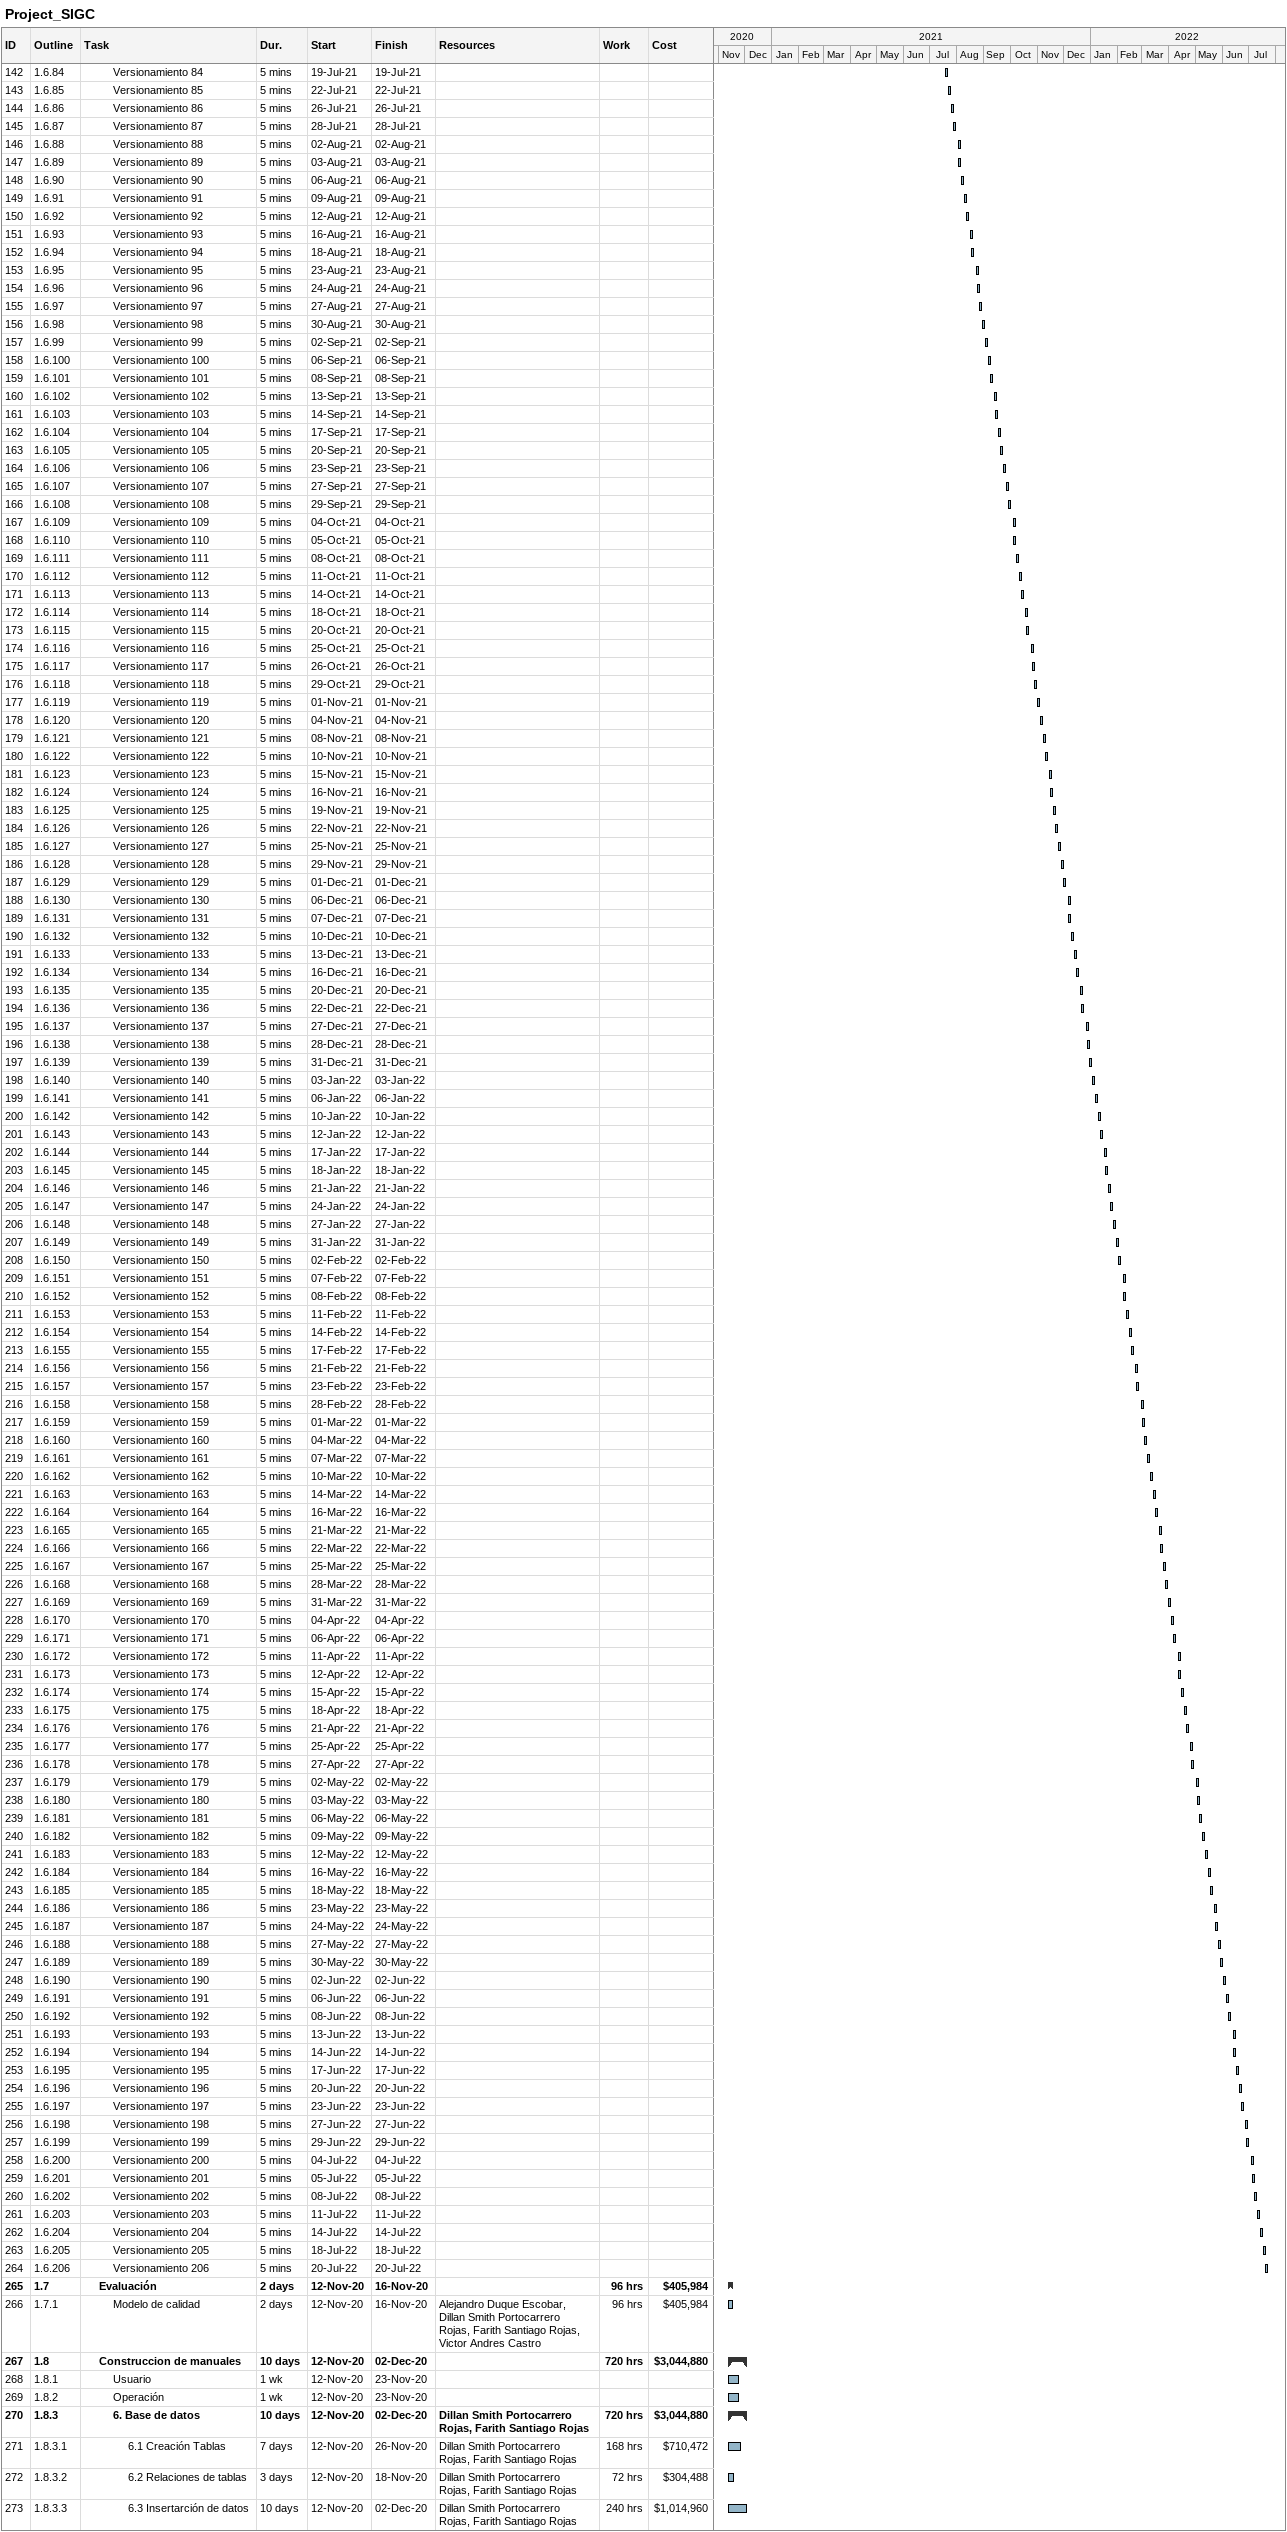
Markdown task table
Project_SIGC

| ID | WBS | Task | Duration | Start | Finish | Resources | Work (h) | Cost ($) |
|---|---|---|---|---|---|---|---|---|
| 142 | 1.6.84 | Versionamiento 84 | 5min | 2021-07-19 | 2021-07-19 |  |  |  |
| 143 | 1.6.85 | Versionamiento 85 | 5min | 2021-07-22 | 2021-07-22 |  |  |  |
| 144 | 1.6.86 | Versionamiento 86 | 5min | 2021-07-26 | 2021-07-26 |  |  |  |
| 145 | 1.6.87 | Versionamiento 87 | 5min | 2021-07-28 | 2021-07-28 |  |  |  |
| 146 | 1.6.88 | Versionamiento 88 | 5min | 2021-08-02 | 2021-08-02 |  |  |  |
| 147 | 1.6.89 | Versionamiento 89 | 5min | 2021-08-03 | 2021-08-03 |  |  |  |
| 148 | 1.6.90 | Versionamiento 90 | 5min | 2021-08-06 | 2021-08-06 |  |  |  |
| 149 | 1.6.91 | Versionamiento 91 | 5min | 2021-08-09 | 2021-08-09 |  |  |  |
| 150 | 1.6.92 | Versionamiento 92 | 5min | 2021-08-12 | 2021-08-12 |  |  |  |
| 151 | 1.6.93 | Versionamiento 93 | 5min | 2021-08-16 | 2021-08-16 |  |  |  |
| 152 | 1.6.94 | Versionamiento 94 | 5min | 2021-08-18 | 2021-08-18 |  |  |  |
| 153 | 1.6.95 | Versionamiento 95 | 5min | 2021-08-23 | 2021-08-23 |  |  |  |
| 154 | 1.6.96 | Versionamiento 96 | 5min | 2021-08-24 | 2021-08-24 |  |  |  |
| 155 | 1.6.97 | Versionamiento 97 | 5min | 2021-08-27 | 2021-08-27 |  |  |  |
| 156 | 1.6.98 | Versionamiento 98 | 5min | 2021-08-30 | 2021-08-30 |  |  |  |
| 157 | 1.6.99 | Versionamiento 99 | 5min | 2021-09-02 | 2021-09-02 |  |  |  |
| 158 | 1.6.100 | Versionamiento 100 | 5min | 2021-09-06 | 2021-09-06 |  |  |  |
| 159 | 1.6.101 | Versionamiento 101 | 5min | 2021-09-08 | 2021-09-08 |  |  |  |
| 160 | 1.6.102 | Versionamiento 102 | 5min | 2021-09-13 | 2021-09-13 |  |  |  |
| 161 | 1.6.103 | Versionamiento 103 | 5min | 2021-09-14 | 2021-09-14 |  |  |  |
| 162 | 1.6.104 | Versionamiento 104 | 5min | 2021-09-17 | 2021-09-17 |  |  |  |
| 163 | 1.6.105 | Versionamiento 105 | 5min | 2021-09-20 | 2021-09-20 |  |  |  |
| 164 | 1.6.106 | Versionamiento 106 | 5min | 2021-09-23 | 2021-09-23 |  |  |  |
| 165 | 1.6.107 | Versionamiento 107 | 5min | 2021-09-27 | 2021-09-27 |  |  |  |
| 166 | 1.6.108 | Versionamiento 108 | 5min | 2021-09-29 | 2021-09-29 |  |  |  |
| 167 | 1.6.109 | Versionamiento 109 | 5min | 2021-10-04 | 2021-10-04 |  |  |  |
| 168 | 1.6.110 | Versionamiento 110 | 5min | 2021-10-05 | 2021-10-05 |  |  |  |
| 169 | 1.6.111 | Versionamiento 111 | 5min | 2021-10-08 | 2021-10-08 |  |  |  |
| 170 | 1.6.112 | Versionamiento 112 | 5min | 2021-10-11 | 2021-10-11 |  |  |  |
| 171 | 1.6.113 | Versionamiento 113 | 5min | 2021-10-14 | 2021-10-14 |  |  |  |
| 172 | 1.6.114 | Versionamiento 114 | 5min | 2021-10-18 | 2021-10-18 |  |  |  |
| 173 | 1.6.115 | Versionamiento 115 | 5min | 2021-10-20 | 2021-10-20 |  |  |  |
| 174 | 1.6.116 | Versionamiento 116 | 5min | 2021-10-25 | 2021-10-25 |  |  |  |
| 175 | 1.6.117 | Versionamiento 117 | 5min | 2021-10-26 | 2021-10-26 |  |  |  |
| 176 | 1.6.118 | Versionamiento 118 | 5min | 2021-10-29 | 2021-10-29 |  |  |  |
| 177 | 1.6.119 | Versionamiento 119 | 5min | 2021-11-01 | 2021-11-01 |  |  |  |
| 178 | 1.6.120 | Versionamiento 120 | 5min | 2021-11-04 | 2021-11-04 |  |  |  |
| 179 | 1.6.121 | Versionamiento 121 | 5min | 2021-11-08 | 2021-11-08 |  |  |  |
| 180 | 1.6.122 | Versionamiento 122 | 5min | 2021-11-10 | 2021-11-10 |  |  |  |
| 181 | 1.6.123 | Versionamiento 123 | 5min | 2021-11-15 | 2021-11-15 |  |  |  |
| 182 | 1.6.124 | Versionamiento 124 | 5min | 2021-11-16 | 2021-11-16 |  |  |  |
| 183 | 1.6.125 | Versionamiento 125 | 5min | 2021-11-19 | 2021-11-19 |  |  |  |
| 184 | 1.6.126 | Versionamiento 126 | 5min | 2021-11-22 | 2021-11-22 |  |  |  |
| 185 | 1.6.127 | Versionamiento 127 | 5min | 2021-11-25 | 2021-11-25 |  |  |  |
| 186 | 1.6.128 | Versionamiento 128 | 5min | 2021-11-29 | 2021-11-29 |  |  |  |
| 187 | 1.6.129 | Versionamiento 129 | 5min | 2021-12-01 | 2021-12-01 |  |  |  |
| 188 | 1.6.130 | Versionamiento 130 | 5min | 2021-12-06 | 2021-12-06 |  |  |  |
| 189 | 1.6.131 | Versionamiento 131 | 5min | 2021-12-07 | 2021-12-07 |  |  |  |
| 190 | 1.6.132 | Versionamiento 132 | 5min | 2021-12-10 | 2021-12-10 |  |  |  |
| 191 | 1.6.133 | Versionamiento 133 | 5min | 2021-12-13 | 2021-12-13 |  |  |  |
| 192 | 1.6.134 | Versionamiento 134 | 5min | 2021-12-16 | 2021-12-16 |  |  |  |
| 193 | 1.6.135 | Versionamiento 135 | 5min | 2021-12-20 | 2021-12-20 |  |  |  |
| 194 | 1.6.136 | Versionamiento 136 | 5min | 2021-12-22 | 2021-12-22 |  |  |  |
| 195 | 1.6.137 | Versionamiento 137 | 5min | 2021-12-27 | 2021-12-27 |  |  |  |
| 196 | 1.6.138 | Versionamiento 138 | 5min | 2021-12-28 | 2021-12-28 |  |  |  |
| 197 | 1.6.139 | Versionamiento 139 | 5min | 2021-12-31 | 2021-12-31 |  |  |  |
| 198 | 1.6.140 | Versionamiento 140 | 5min | 2022-01-03 | 2022-01-03 |  |  |  |
| 199 | 1.6.141 | Versionamiento 141 | 5min | 2022-01-06 | 2022-01-06 |  |  |  |
| 200 | 1.6.142 | Versionamiento 142 | 5min | 2022-01-10 | 2022-01-10 |  |  |  |
| 201 | 1.6.143 | Versionamiento 143 | 5min | 2022-01-12 | 2022-01-12 |  |  |  |
| 202 | 1.6.144 | Versionamiento 144 | 5min | 2022-01-17 | 2022-01-17 |  |  |  |
| 203 | 1.6.145 | Versionamiento 145 | 5min | 2022-01-18 | 2022-01-18 |  |  |  |
| 204 | 1.6.146 | Versionamiento 146 | 5min | 2022-01-21 | 2022-01-21 |  |  |  |
| 205 | 1.6.147 | Versionamiento 147 | 5min | 2022-01-24 | 2022-01-24 |  |  |  |
| 206 | 1.6.148 | Versionamiento 148 | 5min | 2022-01-27 | 2022-01-27 |  |  |  |
| 207 | 1.6.149 | Versionamiento 149 | 5min | 2022-01-31 | 2022-01-31 |  |  |  |
| 208 | 1.6.150 | Versionamiento 150 | 5min | 2022-02-02 | 2022-02-02 |  |  |  |
| 209 | 1.6.151 | Versionamiento 151 | 5min | 2022-02-07 | 2022-02-07 |  |  |  |
| 210 | 1.6.152 | Versionamiento 152 | 5min | 2022-02-08 | 2022-02-08 |  |  |  |
| 211 | 1.6.153 | Versionamiento 153 | 5min | 2022-02-11 | 2022-02-11 |  |  |  |
| 212 | 1.6.154 | Versionamiento 154 | 5min | 2022-02-14 | 2022-02-14 |  |  |  |
| 213 | 1.6.155 | Versionamiento 155 | 5min | 2022-02-17 | 2022-02-17 |  |  |  |
| 214 | 1.6.156 | Versionamiento 156 | 5min | 2022-02-21 | 2022-02-21 |  |  |  |
| 215 | 1.6.157 | Versionamiento 157 | 5min | 2022-02-23 | 2022-02-23 |  |  |  |
| 216 | 1.6.158 | Versionamiento 158 | 5min | 2022-02-28 | 2022-02-28 |  |  |  |
| 217 | 1.6.159 | Versionamiento 159 | 5min | 2022-03-01 | 2022-03-01 |  |  |  |
| 218 | 1.6.160 | Versionamiento 160 | 5min | 2022-03-04 | 2022-03-04 |  |  |  |
| 219 | 1.6.161 | Versionamiento 161 | 5min | 2022-03-07 | 2022-03-07 |  |  |  |
| 220 | 1.6.162 | Versionamiento 162 | 5min | 2022-03-10 | 2022-03-10 |  |  |  |
| 221 | 1.6.163 | Versionamiento 163 | 5min | 2022-03-14 | 2022-03-14 |  |  |  |
| 222 | 1.6.164 | Versionamiento 164 | 5min | 2022-03-16 | 2022-03-16 |  |  |  |
| 223 | 1.6.165 | Versionamiento 165 | 5min | 2022-03-21 | 2022-03-21 |  |  |  |
| 224 | 1.6.166 | Versionamiento 166 | 5min | 2022-03-22 | 2022-03-22 |  |  |  |
| 225 | 1.6.167 | Versionamiento 167 | 5min | 2022-03-25 | 2022-03-25 |  |  |  |
| 226 | 1.6.168 | Versionamiento 168 | 5min | 2022-03-28 | 2022-03-28 |  |  |  |
| 227 | 1.6.169 | Versionamiento 169 | 5min | 2022-03-31 | 2022-03-31 |  |  |  |
| 228 | 1.6.170 | Versionamiento 170 | 5min | 2022-04-04 | 2022-04-04 |  |  |  |
| 229 | 1.6.171 | Versionamiento 171 | 5min | 2022-04-06 | 2022-04-06 |  |  |  |
| 230 | 1.6.172 | Versionamiento 172 | 5min | 2022-04-11 | 2022-04-11 |  |  |  |
| 231 | 1.6.173 | Versionamiento 173 | 5min | 2022-04-12 | 2022-04-12 |  |  |  |
| 232 | 1.6.174 | Versionamiento 174 | 5min | 2022-04-15 | 2022-04-15 |  |  |  |
| 233 | 1.6.175 | Versionamiento 175 | 5min | 2022-04-18 | 2022-04-18 |  |  |  |
| 234 | 1.6.176 | Versionamiento 176 | 5min | 2022-04-21 | 2022-04-21 |  |  |  |
| 235 | 1.6.177 | Versionamiento 177 | 5min | 2022-04-25 | 2022-04-25 |  |  |  |
| 236 | 1.6.178 | Versionamiento 178 | 5min | 2022-04-27 | 2022-04-27 |  |  |  |
| 237 | 1.6.179 | Versionamiento 179 | 5min | 2022-05-02 | 2022-05-02 |  |  |  |
| 238 | 1.6.180 | Versionamiento 180 | 5min | 2022-05-03 | 2022-05-03 |  |  |  |
| 239 | 1.6.181 | Versionamiento 181 | 5min | 2022-05-06 | 2022-05-06 |  |  |  |
| 240 | 1.6.182 | Versionamiento 182 | 5min | 2022-05-09 | 2022-05-09 |  |  |  |
| 241 | 1.6.183 | Versionamiento 183 | 5min | 2022-05-12 | 2022-05-12 |  |  |  |
| 242 | 1.6.184 | Versionamiento 184 | 5min | 2022-05-16 | 2022-05-16 |  |  |  |
| 243 | 1.6.185 | Versionamiento 185 | 5min | 2022-05-18 | 2022-05-18 |  |  |  |
| 244 | 1.6.186 | Versionamiento 186 | 5min | 2022-05-23 | 2022-05-23 |  |  |  |
| 245 | 1.6.187 | Versionamiento 187 | 5min | 2022-05-24 | 2022-05-24 |  |  |  |
| 246 | 1.6.188 | Versionamiento 188 | 5min | 2022-05-27 | 2022-05-27 |  |  |  |
| 247 | 1.6.189 | Versionamiento 189 | 5min | 2022-05-30 | 2022-05-30 |  |  |  |
| 248 | 1.6.190 | Versionamiento 190 | 5min | 2022-06-02 | 2022-06-02 |  |  |  |
| 249 | 1.6.191 | Versionamiento 191 | 5min | 2022-06-06 | 2022-06-06 |  |  |  |
| 250 | 1.6.192 | Versionamiento 192 | 5min | 2022-06-08 | 2022-06-08 |  |  |  |
| 251 | 1.6.193 | Versionamiento 193 | 5min | 2022-06-13 | 2022-06-13 |  |  |  |
| 252 | 1.6.194 | Versionamiento 194 | 5min | 2022-06-14 | 2022-06-14 |  |  |  |
| 253 | 1.6.195 | Versionamiento 195 | 5min | 2022-06-17 | 2022-06-17 |  |  |  |
| 254 | 1.6.196 | Versionamiento 196 | 5min | 2022-06-20 | 2022-06-20 |  |  |  |
| 255 | 1.6.197 | Versionamiento 197 | 5min | 2022-06-23 | 2022-06-23 |  |  |  |
| 256 | 1.6.198 | Versionamiento 198 | 5min | 2022-06-27 | 2022-06-27 |  |  |  |
| 257 | 1.6.199 | Versionamiento 199 | 5min | 2022-06-29 | 2022-06-29 |  |  |  |
| 258 | 1.6.200 | Versionamiento 200 | 5min | 2022-07-04 | 2022-07-04 |  |  |  |
| 259 | 1.6.201 | Versionamiento 201 | 5min | 2022-07-05 | 2022-07-05 |  |  |  |
| 260 | 1.6.202 | Versionamiento 202 | 5min | 2022-07-08 | 2022-07-08 |  |  |  |
| 261 | 1.6.203 | Versionamiento 203 | 5min | 2022-07-11 | 2022-07-11 |  |  |  |
| 262 | 1.6.204 | Versionamiento 204 | 5min | 2022-07-14 | 2022-07-14 |  |  |  |
| 263 | 1.6.205 | Versionamiento 205 | 5min | 2022-07-18 | 2022-07-18 |  |  |  |
| 264 | 1.6.206 | Versionamiento 206 | 5min | 2022-07-20 | 2022-07-20 |  |  |  |
| 265 | 1.7 | **Evaluación** | 2d | 2020-11-12 | 2020-11-16 |  | 96 | 405984 |
| 266 | 1.7.1 | Modelo de calidad | 2d | 2020-11-12 | 2020-11-16 | Alejandro Duque Escobar, Dillan Smith Portocarrero Rojas, Farith Santiago Rojas, Victor Andres Castro | 96 | 405984 |
| 267 | 1.8 | **Construccion de manuales** | 10d | 2020-11-12 | 2020-12-02 |  | 720 | 3044880 |
| 268 | 1.8.1 | Usuario | 1w | 2020-11-12 | 2020-11-23 |  |  |  |
| 269 | 1.8.2 | Operación | 1w | 2020-11-12 | 2020-11-23 |  |  |  |
| 270 | 1.8.3 | **6. Base de datos** | 10d | 2020-11-12 | 2020-12-02 | Dillan Smith Portocarrero Rojas, Farith Santiago Rojas | 720 | 3044880 |
| 271 | 1.8.3.1 | 6.1 Creación Tablas | 7d | 2020-11-12 | 2020-11-26 | Dillan Smith Portocarrero Rojas, Farith Santiago Rojas | 168 | 710472 |
| 272 | 1.8.3.2 | 6.2 Relaciones de tablas | 3d | 2020-11-12 | 2020-11-18 | Dillan Smith Portocarrero Rojas, Farith Santiago Rojas | 72 | 304488 |
| 273 | 1.8.3.3 | 6.3 Insertarción de datos | 10d | 2020-11-12 | 2020-12-02 | Dillan Smith Portocarrero Rojas, Farith Santiago Rojas | 240 | 1014960 |
